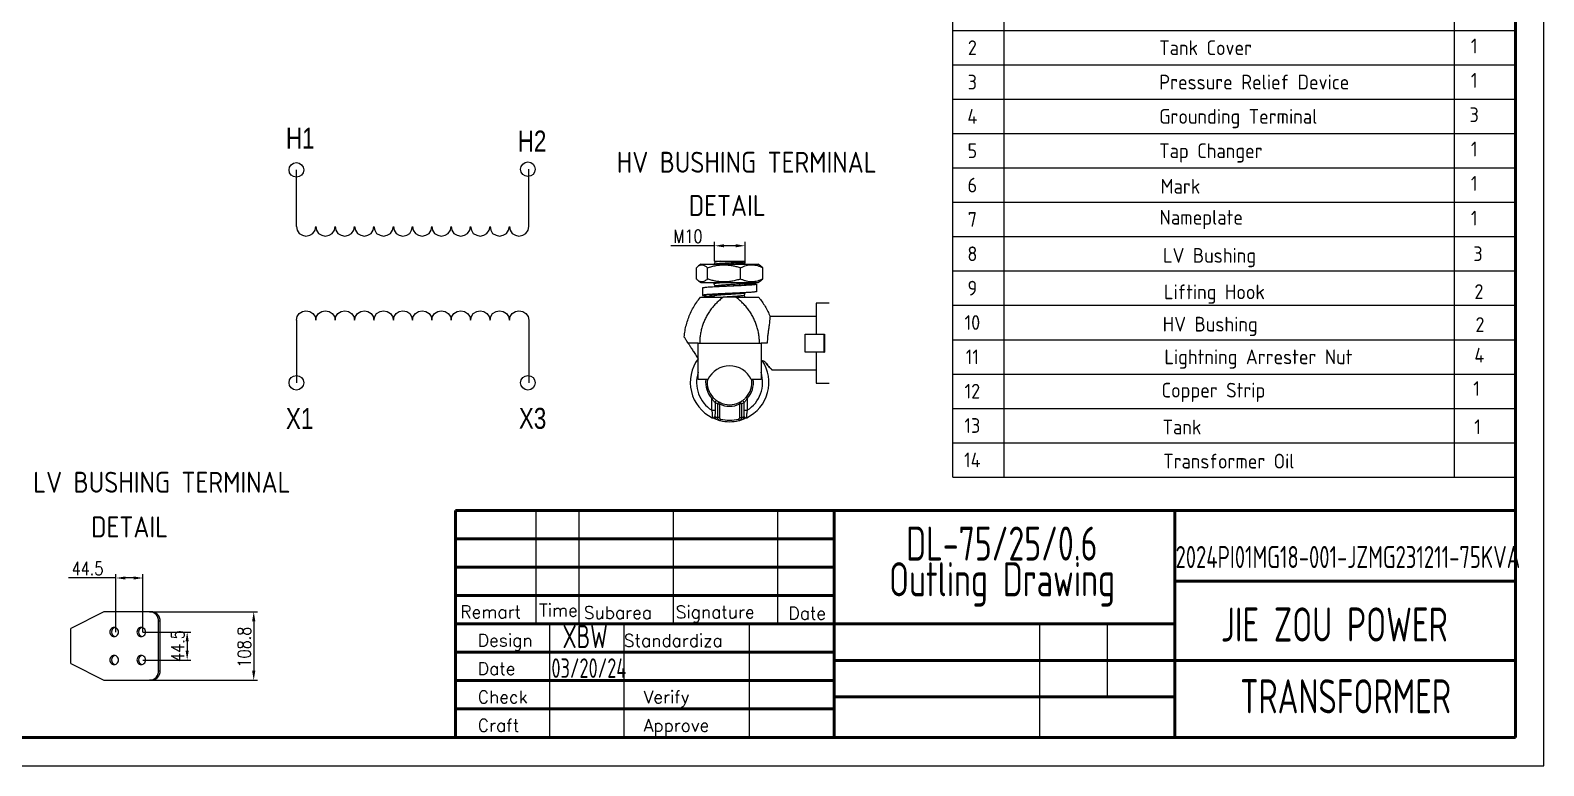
# Model space of a CAD drawing. Header units: millimetres. Extents: x 119255 to 128417, y -8474 to -5389.
# Drawn here: x 120639 to 123044, y -8474 to -7305 of the extents above; entities that cross this region are included whole.
import ezdxf
from ezdxf.enums import TextEntityAlignment as Align

# ---------------------------------------------------------------- set-up
doc = ezdxf.new("R2010")
doc.units = ezdxf.units.MM
doc.header["$LTSCALE"] = 3
for name, color, linetype in [('A', 3, 'Continuous'), ('S', 254, 'Continuous'), ('几何体', 7, 'Continuous')]:
    doc.layers.add(name, color=color, linetype=linetype)
doc.layers.add('标注、文本', color=3, linetype='Continuous', lineweight=25)
doc.layers.add('粗实线', color=4, linetype='Continuous', lineweight=53)
doc.styles.add('pdm', font='gbenor.shx', dxfattribs={"width": 0.8, "bigfont": 'gbhzfs.shx'})
doc.styles.add('ST_WIN', font='isocp2.shx', dxfattribs={"bigfont": 'hzdxfst.shx'})
doc.styles.get("Standard").update_dxf_attribs({"font": 'txt', "bigfont": 'gbcbig.shx'})
doc.styles.add('TH_GBDIM', font='romans.shx', dxfattribs={"width": 0.8, "bigfont": 'gbcbig.shx'})
doc.dimstyles.new('TH_GBDIM1', dxfattribs={"dimscale": 3, "dimtxt": 3.5, "dimasz": 2.5, "dimexe": 2, "dimexo": 0, "dimgap": 1.5, "dimtad": 1, "dimdec": 1, "dimzin": 0, "dimdsep": 46, "dimtxsty": 'TH_GBDIM', "dimcen": 2.5, "dimclrd": 3, "dimclre": 256, "dimclrt": 2, "dimadec": 0, "dimazin": 0, "dimtfac": 0.714286, "dimtdec": 1, "dimtmove": 0, "dimatfit": 3, "dimfxl": 0, "dimtzin": 0, "dimlwd": -1, "dimlwe": -1, "dimarcsym": 0})

# ---------------------------------------------------------------- blocks, each defined once
blk = doc.blocks.new('*D31')
at = {"layer": 'Defpoints', "color": 0}
for p in [(121726.4, -7647.6), (121726.4, -7672.3), (121775, -7672.3)]:
    blk.add_point(p, dxfattribs=at)
at = {"layer": '标注、文本', "color": 3}
for p, q in [((121726.4, -7647.6), (121656.8, -7647.6)), ((121760, -7647.6), (121741.4, -7647.6))]:
    blk.add_line(p, q, dxfattribs=at)
at = {"layer": '标注、文本'}
for p, q in [((121726.4, -7672.3), (121726.4, -7641.6)), ((121775, -7672.3), (121775, -7641.6))]:
    blk.add_line(p, q, dxfattribs=at)
at = {"layer": '标注、文本', "color": 3}
for points in [[(121741.4, -7645.1), (121741.4, -7650.1), (121726.4, -7647.6)], [(121760, -7645.1), (121760, -7650.1), (121775, -7647.6)]]:
    blk.add_solid(points, dxfattribs=at)
at = {"layer": '标注、文本', "color": 2, "insert": (121684.1, -7632.6), "char_height": 21, "attachment_point": 5, "style": 'TH_GBDIM'}
blk.add_mtext('M10', dxfattribs=at)
blk = doc.blocks.new('*D33')
at = {"layer": 'Defpoints', "color": 0}
for p in [(120828.3, -8229.4), (120828.3, -8338.2), (120993.9, -8338.2)]:
    blk.add_point(p, dxfattribs=at)
at = {"layer": '标注、文本'}
for p, q in [((120828.3, -8229.4), (120999.9, -8229.4)), ((120828.3, -8338.2), (120999.9, -8338.2))]:
    blk.add_line(p, q, dxfattribs=at)
at = {"layer": '标注、文本', "color": 3}
blk.add_line((120993.9, -8244.4), (120993.9, -8323.2), dxfattribs=at)
for points in [[(120991.4, -8244.4), (120996.4, -8244.4), (120993.9, -8229.4)], [(120991.4, -8323.2), (120996.4, -8323.2), (120993.9, -8338.2)]]:
    blk.add_solid(points, dxfattribs=at)
at = {"layer": '标注、文本', "color": 2, "insert": (120978.9, -8285.5), "char_height": 21, "attachment_point": 5, "rotation": 90, "style": 'TH_GBDIM'}
blk.add_mtext('108.8', dxfattribs=at)
blk = doc.blocks.new('*D34')
at = {"layer": 'Defpoints', "color": 0}
for p in [(120774.9, -8175.7), (120774.9, -8261.6), (120817.9, -8261.6)]:
    blk.add_point(p, dxfattribs=at)
at = {"layer": '标注、文本', "color": 3}
for p, q in [((120774.9, -8175.7), (120699.7, -8175.7)), ((120802.9, -8175.7), (120789.9, -8175.7))]:
    blk.add_line(p, q, dxfattribs=at)
at = {"layer": '标注、文本'}
for p, q in [((120774.9, -8261.6), (120774.9, -8169.7)), ((120817.9, -8261.6), (120817.9, -8169.7))]:
    blk.add_line(p, q, dxfattribs=at)
at = {"layer": '标注、文本', "color": 3}
for points in [[(120789.9, -8173.2), (120789.9, -8178.2), (120774.9, -8175.7)], [(120802.9, -8173.2), (120802.9, -8178.2), (120817.9, -8175.7)]]:
    blk.add_solid(points, dxfattribs=at)
at = {"layer": '标注、文本', "color": 2, "insert": (120729.8, -8160.7), "char_height": 21, "attachment_point": 5, "style": 'TH_GBDIM'}
blk.add_mtext('44.5', dxfattribs=at)
blk = doc.blocks.new('*D32')
at = {"layer": 'Defpoints', "color": 0}
for p in [(120817.9, -8261.6), (120817.9, -8306.1), (120888.1, -8306.1)]:
    blk.add_point(p, dxfattribs=at)
at = {"layer": '标注、文本'}
for p, q in [((120817.9, -8261.6), (120894.1, -8261.6)), ((120817.9, -8306.1), (120894.1, -8306.1))]:
    blk.add_line(p, q, dxfattribs=at)
at = {"layer": '标注、文本', "color": 3}
blk.add_line((120888.1, -8276.6), (120888.1, -8291.1), dxfattribs=at)
for points in [[(120885.6, -8276.6), (120890.6, -8276.6), (120888.1, -8261.6)], [(120885.6, -8291.1), (120890.6, -8291.1), (120888.1, -8306.1)]]:
    blk.add_solid(points, dxfattribs=at)
at = {"layer": '标注、文本', "color": 2, "insert": (120873.1, -8283.8), "char_height": 21, "attachment_point": 5, "rotation": 90, "style": 'TH_GBDIM'}
blk.add_mtext('44.5', dxfattribs=at)

msp = doc.modelspace()

# ---------------------------------------------------------------- linework, layer by layer
at = {"layer": 'A'}
for p, q in [((122104.89, -8015.29), (122104.89, -7141.71)), ((122999.1, -8015.29), (122999.1, -7141.71)), ((122186.64, -8015.29), (122186.64, -7196.31)), ((122902.48, -8015.29), (122902.48, -7196.31)), ((122104.89, -7305.5), (122999.1, -7305.5)), ((122104.89, -7360.1), (122999.1, -7360.1)), ((122104.89, -7414.7), (122999.1, -7414.7)), ((122104.89, -7469.3), (122999.1, -7469.3)), ((122104.89, -7469.3), (122999.1, -7469.3)), ((122104.89, -7523.9), (122999.1, -7523.9)), ((122104.89, -7523.9), (122999.1, -7523.9)), ((122104.89, -7578.5), (122999.1, -7578.5)), ((122104.89, -7633.1), (122999.1, -7633.1)), ((122167.29, -7687.7), (122999.1, -7687.7)), ((122167.29, -7742.29), (122999.1, -7742.29)), ((122167.29, -7796.89), (122999.1, -7796.89)), ((122167.29, -7851.49), (122999.1, -7851.49)), ((122167.29, -7906.09), (122999.1, -7906.09)), ((122104.89, -7960.69), (122999.1, -7960.69)), ((122104.89, -8015.29), (122999.1, -8015.29))]:
    msp.add_line(p, q, dxfattribs=at)
at = {"layer": 'S'}
for p, q in [((122104.89, -7687.7), (122167.29, -7687.7)), ((122104.89, -7742.29), (122167.29, -7742.29)), ((122104.89, -7796.89), (122167.29, -7796.89)), ((122104.89, -7851.49), (122167.29, -7851.49)), ((122104.89, -7906.09), (122167.29, -7906.09))]:
    msp.add_line(p, q, dxfattribs=at)
at = {"layer": '几何体'}
for p, q in [((121726.4, -7672.29), (121727.09, -7673.64)), ((121775.18, -7672.56), (121775.02, -7672.24)), ((121775.19, -7674.67), (121775.19, -7672.61)), ((121697.47, -7700.46), (121697.47, -7682.47)), ((121705.09, -7676.97), (121700.95, -7679.62)), ((121705.09, -7676.97), (121720.66, -7676.97)), ((121715.03, -7700.46), (121715.03, -7682.47)), ((121720.66, -7676.97), (121795.29, -7676.97)), ((121767.76, -7700.46), (121767.76, -7682.47)), ((121799.43, -7679.62), (121795.29, -7676.97)), ((121802.92, -7700.46), (121802.92, -7682.47)), ((121700.97, -7703.32), (121705.09, -7705.97)), ((121705.09, -7705.97), (121720.66, -7705.97)), ((121707.11, -7714.87), (121707.11, -7726.37)), ((121720.66, -7705.97), (121795.29, -7705.97)), ((121725.27, -7706.1), (121725.19, -7706.15)), ((121725.19, -7706.15), (121725.19, -7708.21)), ((121727.12, -7711.92), (121726.57, -7712.99)), ((121773.27, -7707.23), (121773.91, -7705.97)), ((121793.27, -7720.37), (121793.27, -7708.87)), ((121795.29, -7705.97), (121799.42, -7703.32)), ((121725.55, -7725.09), (121725.19, -7725.32)), ((121725.19, -7725.32), (121725.19, -7727.38)), ((121725.28, -7725.12), (121725.2, -7725.27)), ((121760.16, -7729.47), (121740.23, -7729.47)), ((121775.19, -7722.59), (121775.19, -7722.19)), ((121908.69, -7738.72), (121887.69, -7738.72)), ((121887.69, -7738.72), (121887.69, -7788.22)), ((121887.69, -7759.97), (121814.52, -7759.97)), ((121870.19, -7816.72), (121870.19, -7788.22)), ((121870.19, -7788.22), (121900.19, -7788.22)), ((121900.19, -7788.22), (121900.19, -7816.72)), ((121900.19, -7788.22), (121901.19, -7788.22)), ((121901.19, -7788.22), (121901.19, -7816.72)), ((121700.19, -7859.97), (121700.19, -7802.47)), ((121700.19, -7802.47), (121800.19, -7802.47)), ((121800.19, -7802.47), (121800.19, -7859.97)), ((121900.19, -7816.72), (121870.19, -7816.72)), ((121887.69, -7816.72), (121887.69, -7866.22)), ((121900.19, -7816.72), (121901.19, -7816.72)), ((121715.69, -7859.97), (121700.19, -7859.97)), ((121800.19, -7859.97), (121784.69, -7859.97)), ((121817.69, -7844.97), (121887.69, -7844.97)), ((121722.22, -7890.49), (121724.06, -7888.8)), ((121778.17, -7890.49), (121776.33, -7888.8)), ((121887.69, -7866.22), (121908.69, -7866.22)), ((121722.22, -7909.2), (121722.22, -7890.49)), ((121727.19, -7909.2), (121722.22, -7909.2)), ((121727.19, -7896.76), (121727.19, -7909.2)), ((121731.44, -7899.12), (121733.93, -7899.12)), ((121731.44, -7920.6), (121731.44, -7899.12)), ((121735, -7896.86), (121733.93, -7899.12)), ((121733.93, -7899.12), (121733.93, -7920.6)), ((121765.38, -7896.86), (121766.45, -7899.12)), ((121768.94, -7899.12), (121766.45, -7899.12)), ((121766.45, -7920.6), (121766.45, -7899.12)), ((121768.94, -7899.12), (121768.94, -7920.6)), ((121773.2, -7909.2), (121773.2, -7896.76)), ((121778.17, -7909.2), (121773.2, -7909.2)), ((121778.17, -7890.49), (121778.17, -7909.2)), ((121733.93, -7920.6), (121731.44, -7920.6)), ((121735.85, -7923.03), (121735.25, -7925.46)), ((121764.54, -7923.03), (121765.13, -7925.46)), ((121766.45, -7920.6), (121768.94, -7920.6)), ((120755.87, -8229.41), (120703.26, -8256.1)), ((120828.31, -8229.41), (120755.87, -8229.41)), ((120828.31, -8229.41), (120830.77, -8229.41)), ((120845.26, -8244.41), (120842.8, -8244.41)), ((120842.8, -8323.21), (120842.8, -8244.41)), ((120845.26, -8323.21), (120845.26, -8244.41)), ((120703.26, -8311.52), (120755.87, -8338.21)), ((120755.87, -8338.21), (120828.31, -8338.21)), ((120830.77, -8338.21), (120828.31, -8338.21)), ((120842.8, -8323.21), (120845.26, -8323.21))]:
    msp.add_line(p, q, dxfattribs=at)
at = {"layer": '几何体', "flags": 128}
for points in [[(120779.1, -8261.56), (120778.92, -8259.97), (120778.41, -8258.46), (120777.59, -8257.1), (120776.5, -8255.97), (120775.19, -8255.12), (120773.73, -8254.59), (120772.19, -8254.41), (120770.65, -8254.59), (120769.19, -8255.12), (120767.88, -8255.97), (120766.79, -8257.1), (120765.97, -8258.46), (120765.46, -8259.97), (120765.28, -8261.56), (120765.46, -8263.15), (120765.97, -8264.66), (120766.79, -8266.02), (120767.88, -8267.15), (120769.19, -8268), (120770.65, -8268.53), (120772.19, -8268.71), (120773.73, -8268.53), (120775.19, -8268), (120776.5, -8267.15), (120777.59, -8266.02), (120778.41, -8264.66), (120778.92, -8263.15), (120779.1, -8261.56)], [(120822.08, -8261.56), (120821.91, -8259.97), (120821.4, -8258.46), (120820.57, -8257.1), (120819.48, -8255.97), (120818.17, -8255.12), (120816.71, -8254.59), (120815.17, -8254.41), (120813.64, -8254.59), (120812.18, -8255.12), (120810.87, -8255.97), (120809.77, -8257.1), (120808.95, -8258.46), (120808.44, -8259.97), (120808.27, -8261.56), (120808.44, -8263.15), (120808.95, -8264.66), (120809.77, -8266.02), (120810.87, -8267.15), (120812.18, -8268), (120813.64, -8268.53), (120815.17, -8268.71), (120816.71, -8268.53), (120818.17, -8268), (120819.48, -8267.15), (120820.57, -8266.02), (120821.4, -8264.66), (120821.91, -8263.15), (120822.08, -8261.56)], [(120779.1, -8306.06), (120778.92, -8304.47), (120778.41, -8302.96), (120777.59, -8301.6), (120776.5, -8300.47), (120775.19, -8299.62), (120773.73, -8299.09), (120772.19, -8298.91), (120770.65, -8299.09), (120769.19, -8299.62), (120767.88, -8300.47), (120766.79, -8301.6), (120765.97, -8302.96), (120765.46, -8304.47), (120765.28, -8306.06), (120765.46, -8307.65), (120765.97, -8309.16), (120766.79, -8310.52), (120767.88, -8311.65), (120769.19, -8312.5), (120770.65, -8313.03), (120772.19, -8313.21), (120773.73, -8313.03), (120775.19, -8312.5), (120776.5, -8311.65), (120777.59, -8310.52), (120778.41, -8309.16), (120778.92, -8307.65), (120779.1, -8306.06)], [(120822.08, -8306.06), (120821.91, -8304.47), (120821.4, -8302.96), (120820.57, -8301.6), (120819.48, -8300.47), (120818.17, -8299.62), (120816.71, -8299.09), (120815.17, -8298.91), (120813.64, -8299.09), (120812.18, -8299.62), (120810.87, -8300.47), (120809.77, -8301.6), (120808.95, -8302.96), (120808.44, -8304.47), (120808.27, -8306.06), (120808.44, -8307.65), (120808.95, -8309.16), (120809.77, -8310.52), (120810.87, -8311.65), (120812.18, -8312.5), (120813.64, -8313.03), (120815.17, -8313.21), (120816.71, -8313.03), (120818.17, -8312.5), (120819.48, -8311.65), (120820.57, -8310.52), (120821.4, -8309.16), (120821.91, -8307.65), (120822.08, -8306.06)]]:
    msp.add_lwpolyline(points, dxfattribs=at)
at = {"layer": '几何体'}
for centre, radius, start, end in [((121750.19, -7864.77), 62.5, 143.18845, 243.95104), ((121750.19, -7876.9), 38.43, 26.13864, 153.86136), ((121750.19, -7864.77), 62.5, 296.04896, 33.63315), ((121750.19, -7864.77), 52.5, 162.24721, 237.80102), ((121750.19, -7864.77), 38, 172.7311, 222.59215), ((121750.19, -7864.77), 35.5, 172.21614, 222.59215), ((121750.19, -7864.77), 35.5, 317.40785, 7.78386), ((121750.19, -7864.77), 52.5, 302.19898, 17.75279), ((121750.19, -7864.77), 38, 317.40785, 7.2689), ((121729.69, -7896.77), 2.5, 57.73446, 179.77206), ((121747.71, -7864.77), 38, 237.31442, 244.66198), ((121750.19, -7864.77), 35.5, 237.31442, 244.66198), ((121733.94, -7899.12), 2.5, 64.99822, 179.88624), ((121750.19, -7864.77), 38, 244.66198, 295.33802), ((121750.19, -7864.77), 35.5, 244.66198, 295.33802), ((121750.19, -7864.77), 35.5, 295.33802, 302.68558), ((121766.44, -7899.12), 2.5, 0.11376, 115.00178), ((121752.68, -7864.77), 38, 295.33802, 302.68558), ((121770.7, -7896.77), 2.5, 0.22794, 122.26554), ((121731.83, -7919.3), 4.97, 179.62661, 251.26159), ((121745.22, -7864.77), 57.5, 251.37758, 256.13637), ((121750.19, -7864.77), 62.5, 251.37758, 256.16785), ((121750.19, -7864.77), 62.5, 256.16785, 283.83215), ((121750.19, -7864.77), 60, 256.16785, 283.83215), ((121750.19, -7864.77), 62.5, 283.83215, 288.62242), ((121755.16, -7864.77), 57.5, 283.86363, 288.62242), ((121768.55, -7919.3), 4.97, 288.73841, 0.37339), ((120828.05, -8244.15), 14.75, 359.02424, 88.98981), ((120830.51, -8244.15), 14.75, 359.02424, 88.98981), ((120774.88, -8261.56), 7.19, 101.71697, 258.28303), ((120817.86, -8261.56), 7.19, 101.71698, 258.28302), ((120774.88, -8306.06), 7.19, 101.71698, 258.28302), ((120817.86, -8306.06), 7.19, 101.71697, 258.28303), ((120828.05, -8323.46), 14.75, 271.01019, 0.97576), ((120830.51, -8323.46), 14.75, 271.01019, 0.97576)]:
    msp.add_arc(centre, radius, start, end, dxfattribs=at)
for points, knots in [([(121775.1, -7672.56), (121775.14, -7672.58), (121775.37, -7672.69), (121774.81, -7672.91), (121773.45, -7673.2), (121771.11, -7673.51), (121767.98, -7673.81), (121764.17, -7674.1), (121759.82, -7674.4), (121755.1, -7674.71), (121750.19, -7675), (121745.28, -7675.3), (121740.56, -7675.61), (121736.21, -7675.91), (121732.39, -7676.2), (121729.3, -7676.5), (121727.21, -7676.76), (121726.54, -7676.91), (121726.31, -7676.97)], [0, 0, 0, 0, 0.011339, 0.0796235, 0.1469262, 0.2150508, 0.2834423, 0.3508608, 0.4187734, 0.4872185, 0.554868, 0.6225175, 0.6909627, 0.7588753, 0.8262938, 0.8946853, 0.9628099, 1, 1, 1, 1]), ([(121726.42, -7672.27), (121726.47, -7672.27), (121726.57, -7672.27), (121727.57, -7672.27), (121729.16, -7672.27), (121731.38, -7672.27), (121733.65, -7672.27), (121735.21, -7672.27), (121735.73, -7672.27)], [0, 0, 0, 0, 0.1744692, 0.3563639, 0.5436027, 0.7238546, 0.9094639, 1, 1, 1, 1]), ([(121735.73, -7672.27), (121735.1, -7672.33), (121733.32, -7672.48), (121730.87, -7672.74), (121728.74, -7673.05), (121727.43, -7673.32), (121727.26, -7673.5), (121727.18, -7673.59)], [0, 0, 0, 0, 0.1252265, 0.3553335, 0.5845415, 0.8109807, 1, 1, 1, 1]), ([(121735.73, -7672.27), (121736.75, -7672.27), (121738.81, -7672.27), (121742.34, -7672.27), (121746.12, -7672.27), (121750.01, -7672.27), (121753.97, -7672.27), (121757.84, -7672.27), (121761.59, -7672.27), (121765.02, -7672.27), (121768.1, -7672.27), (121770.69, -7672.27), (121772.77, -7672.27), (121774.18, -7672.27), (121774.96, -7672.27), (121774.96, -7672.27), (121774.96, -7672.27)], [0, 0, 0, 0, 0.0706046, 0.1432471, 0.2138466, 0.2864695, 0.3574563, 0.4304155, 0.5028638, 0.57741, 0.6500154, 0.7246462, 0.7986045, 0.8747015, 0.9489552, 1, 1, 1, 1]), ([(121697.47, -7682.47), (121698.23, -7681.77), (121699.76, -7680.36), (121702.12, -7678.83), (121704.54, -7677.93), (121706.86, -7677.78), (121709.03, -7678.27), (121711.04, -7679.24), (121713.05, -7680.63), (121714.37, -7681.86), (121715.03, -7682.47)], [0, 0, 0, 0, 0.1336425, 0.2672363, 0.4045834, 0.541898, 0.6551992, 0.7685228, 0.884248, 1, 1, 1, 1]), ([(121715.03, -7682.47), (121717.32, -7681.77), (121721.9, -7680.36), (121729, -7678.83), (121736.26, -7677.93), (121743.22, -7677.78), (121749.72, -7678.27), (121755.78, -7679.24), (121761.81, -7680.63), (121765.77, -7681.86), (121767.76, -7682.47)], [0, 0, 0, 0, 0.1336425, 0.2672363, 0.4045834, 0.541898, 0.6551992, 0.7685228, 0.884248, 1, 1, 1, 1]), ([(121727.12, -7673.58), (121726.8, -7674.21), (121726.23, -7675.34), (121725.65, -7676.47), (121725.4, -7676.97)], [0, 0, 0, 0, 0.5567059, 1, 1, 1, 1]), ([(121775.12, -7674.72), (121775.03, -7674.8), (121774.85, -7674.99), (121773.42, -7675.26), (121771.12, -7675.57), (121767.98, -7675.87), (121764.17, -7676.16), (121759.82, -7676.46), (121755.63, -7676.74), (121752.91, -7676.9), (121751.83, -7676.97)], [0, 0, 0, 0, 0.1129869, 0.2449351, 0.3784947, 0.5125774, 0.6447526, 0.7778965, 0.9120844, 1, 1, 1, 1]), ([(121767.76, -7682.47), (121769.26, -7681.78), (121772.2, -7680.42), (121776.68, -7678.96), (121781.21, -7678.02), (121785.82, -7677.76), (121790.34, -7678.16), (121794.68, -7679.16), (121798.84, -7680.58), (121801.56, -7681.84), (121802.92, -7682.47)], [0, 0, 0, 0, 0.1314085, 0.257448, 0.383446, 0.5134136, 0.643385, 0.7621543, 0.8811202, 1, 1, 1, 1]), ([(121774.04, -7676.97), (121774.1, -7676.84), (121774.48, -7676.09), (121774.86, -7675.35), (121775.18, -7674.72)], [0, 0, 0, 0, 0.1627992, 1, 1, 1, 1]), ([(121802.92, -7682.47), (121802.16, -7681.75), (121801, -7680.64), (121799.81, -7679.92), (121799.4, -7679.67)], [0, 0, 0, 0, 0.6559929, 1, 1, 1, 1]), ([(121715.03, -7700.46), (121714.27, -7701.17), (121712.74, -7702.58), (121710.38, -7704.1), (121707.96, -7705), (121705.64, -7705.15), (121703.47, -7704.66), (121701.46, -7703.7), (121699.45, -7702.31), (121698.13, -7701.08), (121697.47, -7700.46)], [0, 0, 0, 0, 0.1336425, 0.2672363, 0.4045834, 0.541898, 0.6551992, 0.7685228, 0.884248, 1, 1, 1, 1]), ([(121793.16, -7720.37), (121793.19, -7720.4), (121793.33, -7720.54), (121792.5, -7720.77), (121790.66, -7721.07), (121787.76, -7721.36), (121783.94, -7721.67), (121779.28, -7721.97), (121773.93, -7722.27), (121767.99, -7722.56), (121761.59, -7722.87), (121754.91, -7723.17), (121748.14, -7723.47), (121741.42, -7723.76), (121734.89, -7724.07), (121728.73, -7724.37), (121723.13, -7724.67), (121718.2, -7724.96), (121714.03, -7725.27), (121710.75, -7725.57), (121708.47, -7725.87), (121707.19, -7726.16), (121706.98, -7726.47), (121707.84, -7726.77), (121709.73, -7727.07), (121712.61, -7727.36), (121716.45, -7727.67), (121720.79, -7727.95), (121724.11, -7728.13), (121725.6, -7728.21)], [0, 0, 0, 0, 0.0117613, 0.0502697, 0.0883021, 0.1263345, 0.1648429, 0.2033512, 0.2413836, 0.279416, 0.3179244, 0.3564328, 0.3944652, 0.4324976, 0.471006, 0.5095144, 0.5475468, 0.5855792, 0.6240876, 0.6625959, 0.7006283, 0.7386608, 0.7771691, 0.8156775, 0.8537099, 0.8917423, 0.9302507, 0.9687591, 1, 1, 1, 1]), ([(121773.4, -7706.97), (121774.67, -7707.03), (121777.83, -7707.2), (121782.17, -7707.46), (121786.36, -7707.77), (121789.63, -7708.07), (121791.92, -7708.37), (121793.19, -7708.66), (121793.4, -7708.97), (121792.54, -7709.27), (121790.65, -7709.57), (121787.77, -7709.86), (121783.94, -7710.17), (121779.28, -7710.47), (121773.93, -7710.77), (121767.99, -7711.06), (121761.59, -7711.37), (121754.91, -7711.67), (121748.14, -7711.97), (121741.42, -7712.26), (121734.89, -7712.57), (121728.73, -7712.87), (121723.13, -7713.17), (121718.2, -7713.46), (121714.03, -7713.77), (121710.75, -7714.07), (121708.49, -7714.37), (121707.25, -7714.63), (121707.23, -7714.8), (121707.23, -7714.87)], [0, 0, 0, 0, 0.0253748, 0.0630724, 0.1012418, 0.1394111, 0.1771087, 0.2148063, 0.2529757, 0.291145, 0.3288426, 0.3665402, 0.4047095, 0.4428789, 0.4805765, 0.5182741, 0.5564434, 0.5946128, 0.6323104, 0.6700079, 0.7081773, 0.7463467, 0.7840442, 0.8217418, 0.8599112, 0.8980805, 0.9357781, 0.9734757, 1, 1, 1, 1]), ([(121767.76, -7700.46), (121765.47, -7701.17), (121760.89, -7702.58), (121753.79, -7704.1), (121746.53, -7705), (121739.57, -7705.15), (121733.07, -7704.66), (121727.01, -7703.7), (121720.98, -7702.31), (121717.02, -7701.08), (121715.03, -7700.46)], [0, 0, 0, 0, 0.1336425, 0.2672363, 0.4045834, 0.541898, 0.6551992, 0.7685228, 0.884248, 1, 1, 1, 1]), ([(121747.72, -7705.97), (121746.92, -7706.01), (121744.48, -7706.16), (121740.56, -7706.42), (121736.21, -7706.72), (121732.4, -7707.01), (121729.27, -7707.31), (121726.93, -7707.62), (121725.57, -7707.91), (121725.03, -7708.13), (121725.24, -7708.24), (121725.27, -7708.26)], [0, 0, 0, 0, 0.06396167, 0.19564291, 0.3262997, 0.45600579, 0.58758386, 0.71864851, 0.84813187, 0.97950409, 1, 1, 1, 1]), ([(121725.2, -7708.26), (121725.52, -7708.89), (121726.15, -7710.12), (121726.78, -7711.36), (121727.09, -7711.97)], [0, 0, 0, 0, 0.50694105, 1, 1, 1, 1]), ([(121773.2, -7707.23), (121773.13, -7707.32), (121772.96, -7707.5), (121771.64, -7707.77), (121769.52, -7708.08), (121766.62, -7708.38), (121763.1, -7708.68), (121759.09, -7708.97), (121754.72, -7709.28), (121750.4, -7709.56), (121746.29, -7709.83), (121742.48, -7710.09), (121738.9, -7710.36), (121736.05, -7710.58), (121733.34, -7710.82), (121730.86, -7711.08), (121728.74, -7711.38), (121727.43, -7711.65), (121727.26, -7711.83), (121727.18, -7711.92)], [0, 0, 0, 0, 0.0534828, 0.1167547, 0.1808002, 0.2450969, 0.3084777, 0.3723236, 0.4366708, 0.500269, 0.5550889, 0.6105938, 0.6659809, 0.7205791, 0.75557, 0.8198667, 0.8839122, 0.9471841, 1, 1, 1, 1]), ([(121773.43, -7707.45), (121773.46, -7707.45), (121774.71, -7707.56), (121776.66, -7707.77), (121779.11, -7708.07), (121780.78, -7708.37), (121781.71, -7708.66), (121781.87, -7708.97), (121781.24, -7709.27), (121779.85, -7709.57), (121777.73, -7709.86), (121774.93, -7710.17), (121771.52, -7710.47), (121767.59, -7710.77), (121763.24, -7711.06), (121758.55, -7711.37), (121754.13, -7711.64), (121751.31, -7711.81), (121750.15, -7711.88)], [0, 0, 0, 0, 0.00198403, 0.07024202, 0.13850001, 0.20591148, 0.27332294, 0.34158093, 0.40983892, 0.47725039, 0.54466185, 0.61291985, 0.68117784, 0.7485893, 0.81600077, 0.88425876, 0.95251675, 1, 1, 1, 1]), ([(121802.92, -7700.46), (121801.56, -7701.09), (121798.84, -7702.35), (121794.68, -7703.77), (121790.39, -7704.76), (121785.97, -7705.16), (121781.4, -7704.93), (121776.83, -7704.02), (121772.25, -7702.54), (121769.26, -7701.16), (121767.76, -7700.46)], [0, 0, 0, 0, 0.1188795, 0.2378452, 0.3566142, 0.4824661, 0.6083134, 0.7384292, 0.8685918, 1, 1, 1, 1]), ([(121774.81, -7710.17), (121774.61, -7709.78), (121774.11, -7708.79), (121773.6, -7707.79), (121773.29, -7707.18)], [0, 0, 0, 0, 0.3880679, 1, 1, 1, 1]), ([(121799.4, -7703.29), (121799.91, -7702.96), (121801.1, -7702.19), (121802.25, -7701.09), (121802.92, -7700.46)], [0, 0, 0, 0, 0.4297346, 1, 1, 1, 1]), ([(121678.13, -7792.47), (121678.5, -7789.21), (121679.23, -7782.68), (121681.39, -7773.05), (121684.31, -7763.63), (121688.05, -7754.47), (121692.58, -7745.67), (121697.8, -7737.26), (121701.87, -7732.06), (121703.9, -7729.47)], [0, 0, 0, 0, 0.1425337, 0.2850681, 0.4276034, 0.5707028, 0.7138014, 0.8569007, 1, 1, 1, 1]), ([(121740.23, -7729.47), (121738.33, -7730.89), (121734.55, -7733.73), (121729.32, -7738.55), (121724.46, -7743.75), (121720.01, -7749.32), (121716.03, -7755.21), (121712.54, -7761.38), (121709.55, -7767.81), (121707.08, -7774.48), (121705.14, -7781.33), (121703.74, -7788.31), (121702.86, -7795.37), (121702.75, -7800.1), (121702.69, -7802.47)], [0, 0, 0, 0, 0.0832172, 0.1663847, 0.2500233, 0.3337131, 0.4168632, 0.4999998, 0.583099, 0.6662492, 0.7499764, 0.8335965, 0.916764, 1, 1, 1, 1]), ([(121703.93, -7729.47), (121703.95, -7729.47), (121704, -7729.47), (121704.38, -7729.47), (121704.99, -7729.47), (121705.81, -7729.47), (121706.79, -7729.47), (121707.89, -7729.47), (121709.15, -7729.47), (121710.59, -7729.47), (121712.4, -7729.47), (121714.66, -7729.47), (121717.48, -7729.47), (121720.56, -7729.47), (121723.95, -7729.47), (121727.64, -7729.47), (121731.63, -7729.47), (121735.85, -7729.47), (121738.75, -7729.47), (121740.23, -7729.47)], [0, 0, 0, 0, 0.0632213, 0.1255669, 0.1872543, 0.2485081, 0.3011813, 0.3523364, 0.402151, 0.4508173, 0.4985414, 0.5649917, 0.6283598, 0.6894952, 0.7493425, 0.8108636, 0.8723314, 0.934986, 1, 1, 1, 1]), ([(121750.15, -7723.38), (121749.66, -7723.41), (121747.54, -7723.54), (121743.76, -7723.76), (121738.97, -7724.07), (121734.46, -7724.37), (121730.36, -7724.67), (121726.74, -7724.96), (121723.68, -7725.27), (121721.28, -7725.57), (121719.6, -7725.87), (121718.67, -7726.16), (121718.52, -7726.47), (121719.14, -7726.77), (121720.54, -7727.07), (121722.55, -7727.35), (121724.42, -7727.55), (121725.31, -7727.64)], [0, 0, 0, 0, 0.0206777, 0.0906243, 0.1614492, 0.2322742, 0.3022208, 0.3721675, 0.4429924, 0.5138174, 0.583764, 0.6537106, 0.7245356, 0.7953606, 0.8653072, 0.9352538, 1, 1, 1, 1]), ([(121775.19, -7722.59), (121775.1, -7722.69), (121774.91, -7722.89), (121773.42, -7723.18), (121771.12, -7723.48), (121767.98, -7723.79), (121764.17, -7724.08), (121759.82, -7724.38), (121755.1, -7724.69), (121750.19, -7724.98), (121745.28, -7725.28), (121740.56, -7725.58), (121736.21, -7725.88), (121732.4, -7726.17), (121729.27, -7726.48), (121726.93, -7726.78), (121725.57, -7727.07), (121725.03, -7727.29), (121725.24, -7727.41), (121725.27, -7727.43)], [0, 0, 0, 0, 0.0622062, 0.1235181, 0.1855787, 0.2478824, 0.3092997, 0.3711672, 0.4335197, 0.4951475, 0.5567752, 0.6191278, 0.6809953, 0.7424126, 0.8047163, 0.8667769, 0.9280887, 0.990295, 1, 1, 1, 1]), ([(121725.2, -7727.43), (121725.52, -7728.05), (121725.87, -7728.73), (121726.21, -7729.41), (121726.24, -7729.47)], [0, 0, 0, 0, 0.92269038, 1, 1, 1, 1]), ([(121773.2, -7726.4), (121773.13, -7726.48), (121772.96, -7726.67), (121771.64, -7726.94), (121769.52, -7727.24), (121766.62, -7727.55), (121763.1, -7727.84), (121759.09, -7728.14), (121754.72, -7728.45), (121750.4, -7728.73), (121746.3, -7729), (121743.16, -7729.21), (121741.45, -7729.34), (121740.93, -7729.38)], [0, 0, 0, 0, 0.0842117, 0.1838367, 0.2846799, 0.3859187, 0.4857153, 0.5862443, 0.6875625, 0.7877015, 0.8740184, 0.961414, 1, 1, 1, 1]), ([(121749.8, -7723.4), (121749.79, -7723.4), (121749.75, -7723.4), (121750, -7723.39), (121750.19, -7723.38)], [0, 0, 0, 0, 0.2579346, 1, 1, 1, 1]), ([(121797.69, -7802.47), (121797.63, -7800.1), (121797.52, -7795.37), (121796.64, -7788.31), (121795.25, -7781.33), (121793.3, -7774.48), (121790.83, -7767.81), (121787.84, -7761.38), (121784.35, -7755.21), (121780.37, -7749.32), (121775.93, -7743.75), (121771.06, -7738.55), (121765.83, -7733.73), (121762.05, -7730.89), (121760.16, -7729.47)], [0, 0, 0, 0, 0.0832172, 0.1663848, 0.2500232, 0.3337131, 0.4168633, 0.4999998, 0.583099, 0.6662492, 0.7499764, 0.8335965, 0.9167641, 1, 1, 1, 1]), ([(121760.16, -7729.47), (121761.63, -7729.47), (121764.52, -7729.47), (121768.73, -7729.47), (121772.71, -7729.47), (121776.39, -7729.47), (121779.78, -7729.47), (121782.5, -7729.47), (121784.71, -7729.47), (121786.49, -7729.47), (121788.33, -7729.47), (121790.15, -7729.47), (121791.86, -7729.47), (121793.32, -7729.47), (121794.86, -7729.47), (121796.18, -7729.47), (121796.36, -7729.47), (121796.45, -7729.47)], [0, 0, 0, 0, 0.0648469, 0.12735777, 0.18869577, 0.25009077, 0.30975052, 0.37071365, 0.41256114, 0.45566254, 0.500252, 0.5598657, 0.62106032, 0.68422791, 0.74972513, 0.87348858, 1, 1, 1, 1]), ([(121773.27, -7726.4), (121773.58, -7725.77), (121774.22, -7724.52), (121774.86, -7723.26), (121775.18, -7722.63)], [0, 0, 0, 0, 0.4999979, 1, 1, 1, 1]), ([(121774.88, -7729.47), (121774.66, -7729.04), (121774.13, -7728), (121773.6, -7726.96), (121773.29, -7726.35)], [0, 0, 0, 0, 0.4138802, 1, 1, 1, 1]), ([(121796.48, -7729.47), (121798.31, -7731.8), (121801.98, -7736.46), (121806.77, -7743.96), (121811.05, -7751.77), (121813.37, -7757.23), (121814.53, -7759.96)], [0, 0, 0, 0, 0.2500003, 0.500001, 0.7500005, 1, 1, 1, 1]), ([(121814.52, -7759.97), (121814.52, -7760.06), (121814.5, -7760.25), (121814.37, -7761.81), (121814.17, -7763.97), (121813.93, -7766.31), (121813.64, -7768.99), (121813.26, -7772.14), (121812.79, -7775.69), (121812.27, -7779.49), (121811.69, -7783.63), (121811.12, -7788.02), (121810.66, -7792.06), (121810.23, -7796.88), (121810.16, -7800.59), (121810.13, -7802.47)], [0, 0, 0, 0, 0.0955659, 0.1934007, 0.2985319, 0.3526775, 0.4068231, 0.5117469, 0.5657671, 0.6197879, 0.7252207, 0.7794712, 0.8337198, 0.9160564, 1, 1, 1, 1]), ([(121684.43, -7802.47), (121683.77, -7801.41), (121682.43, -7799.29), (121680.78, -7796.66), (121679.43, -7794.53), (121678.62, -7793.24), (121678.21, -7792.58), (121678.16, -7792.51), (121678.14, -7792.48)], [0, 0, 0, 0, 0.16217366, 0.32755786, 0.5234252, 0.72325151, 0.86109307, 1, 1, 1, 1]), ([(121700.19, -7802.47), (121699.82, -7802.47), (121699.04, -7802.47), (121697.88, -7802.47), (121696.7, -7802.47), (121695.41, -7802.47), (121694.04, -7802.47), (121692.6, -7802.47), (121691.2, -7802.47), (121689.22, -7802.47), (121686.8, -7802.47), (121685.24, -7802.47), (121684.43, -7802.47)], [0, 0, 0, 0, 0.0501892, 0.1052906, 0.1618438, 0.2202446, 0.2975432, 0.3779347, 0.4620333, 0.5503755, 0.7656375, 1, 1, 1, 1]), ([(121684.43, -7802.47), (121685.29, -7803.82), (121687.02, -7806.57), (121689.64, -7810.73), (121691.96, -7814.4), (121693.89, -7817.46), (121695.9, -7820.66), (121698.02, -7824.01), (121699.46, -7826.3), (121700.19, -7827.47)], [0, 0, 0, 0, 0.2029241, 0.4104076, 0.5255073, 0.6406021, 0.7592534, 0.8779025, 1, 1, 1, 1]), ([(121810.13, -7802.47), (121809.4, -7802.47), (121807.92, -7802.47), (121805.54, -7802.47), (121803.15, -7802.47), (121801.41, -7802.47), (121800.4, -7802.47), (121800.19, -7802.47)], [0, 0, 0, 0, 0.2674046, 0.5399316, 0.7407656, 0.9464155, 1, 1, 1, 1]), ([(121800.19, -7829.85), (121801.07, -7829.94), (121802.81, -7830.11), (121804.89, -7831.14), (121806.48, -7832.27), (121807.61, -7833.33), (121808.18, -7834.03), (121808.42, -7834.33)], [0, 0, 0, 0, 0.2414034, 0.4809203, 0.6697308, 0.8588149, 1, 1, 1, 1]), ([(121817.69, -7844.97), (121817.65, -7844.93), (121817.57, -7844.85), (121816.84, -7844.12), (121815.49, -7842.73), (121813.43, -7840.52), (121811.02, -7837.77), (121809.27, -7835.54), (121808.39, -7834.41)], [0, 0, 0, 0, 0.1303548, 0.2632452, 0.4465363, 0.6349471, 0.8160864, 1, 1, 1, 1]), ([(121808.42, -7834.33), (121809.05, -7835.12), (121810.29, -7836.7), (121812.06, -7838.81), (121813.71, -7840.69), (121815.1, -7842.23), (121816.21, -7843.42), (121817.03, -7844.28), (121817.58, -7844.85), (121817.65, -7844.93), (121817.69, -7844.97)], [0, 0, 0, 0, 0.1278984, 0.2557769, 0.3879285, 0.5200354, 0.6360746, 0.7534391, 0.8757131, 1, 1, 1, 1]), ([(121724.06, -7888.8), (121724.6, -7889.37), (121725.52, -7890.34), (121726.88, -7891.56), (121728.18, -7892.65), (121729.49, -7893.63), (121730.61, -7894.39), (121730.88, -7894.56), (121731.02, -7894.65)], [0, 0, 0, 0, 0.1909457, 0.3233419, 0.4555706, 0.6406867, 0.8185547, 1, 1, 1, 1]), ([(121769.36, -7894.65), (121769.4, -7894.63), (121769.56, -7894.53), (121770.29, -7894.05), (121771.85, -7892.93), (121773.55, -7891.53), (121775.1, -7890.09), (121775.92, -7889.23), (121776.33, -7888.8)], [0, 0, 0, 0, 0.07013305, 0.27621219, 0.476705, 0.71243333, 0.8561312, 1, 1, 1, 1]), ([(121727.19, -7896.76), (121727.08, -7896.66), (121726.87, -7896.46), (121726.05, -7895.62), (121724.86, -7894.26), (121723.49, -7892.49), (121722.6, -7891.1), (121722.22, -7890.49)], [0, 0, 0, 0, 0.1542537, 0.3161539, 0.4992759, 0.7831329, 1, 1, 1, 1]), ([(121722.74, -7920.93), (121722.82, -7920.94), (121722.96, -7920.96), (121723.14, -7920.65), (121723.3, -7919.87), (121723.35, -7918.77), (121723.31, -7917.31), (121723.22, -7915.92), (121723.07, -7914.55), (121722.88, -7913.08), (121722.65, -7911.52), (121722.36, -7909.97), (121722.22, -7909.2)], [0, 0, 0, 0, 0.08367067, 0.1745007, 0.26533892, 0.44011004, 0.47421985, 0.59895798, 0.72392292, 0.73029817, 0.86506002, 1, 1, 1, 1]), ([(121727.19, -7909.2), (121727.18, -7910.23), (121727.17, -7912.31), (121727.09, -7915.05), (121726.99, -7917.39), (121726.9, -7918.64), (121726.86, -7919.26)], [0, 0, 0, 0, 0.2897345, 0.5872351, 0.7917695, 1, 1, 1, 1]), ([(121778.17, -7890.49), (121777.58, -7891.39), (121776.56, -7892.98), (121775.03, -7894.84), (121773.97, -7895.99), (121773.48, -7896.48), (121773.27, -7896.68), (121773.22, -7896.73), (121773.2, -7896.76)], [0, 0, 0, 0, 0.3224126, 0.5691307, 0.7605823, 0.8991608, 0.9412114, 1, 1, 1, 1]), ([(121773.52, -7919.26), (121773.48, -7918.65), (121773.39, -7917.41), (121773.29, -7915.09), (121773.21, -7912.34), (121773.2, -7910.26), (121773.2, -7909.2)], [0, 0, 0, 0, 0.2044583, 0.4127639, 0.7022418, 1, 1, 1, 1]), ([(121778.17, -7909.2), (121778.02, -7909.97), (121777.73, -7911.52), (121777.37, -7913.94), (121777.15, -7916.04), (121777.04, -7918.06), (121777.05, -7919.28), (121777.14, -7920.16), (121777.25, -7920.65), (121777.42, -7920.96), (121777.57, -7920.94), (121777.64, -7920.93)], [0, 0, 0, 0, 0.1349241, 0.2696702, 0.4285039, 0.5256665, 0.6908906, 0.7346922, 0.8255198, 0.9163391, 1, 1, 1, 1]), ([(121722.74, -7920.93), (121722.75, -7920.93), (121722.87, -7920.99), (121723.45, -7921.21), (121724.57, -7921.14), (121726.12, -7920.36), (121726.62, -7919.62), (121726.86, -7919.26)], [0, 0, 0, 0, 0.00370978, 0.07523613, 0.36558551, 0.69956339, 1, 1, 1, 1]), ([(121730.23, -7924), (121730.08, -7923.95), (121729.77, -7923.85), (121728.75, -7923.49), (121727.44, -7922.99), (121725.74, -7922.3), (121724.13, -7921.59), (121723.04, -7921.07), (121722.76, -7920.93), (121722.74, -7920.93)], [0, 0, 0, 0, 0.1822175, 0.3645988, 0.5342072, 0.7039196, 0.9228217, 0.9968471, 1, 1, 1, 1]), ([(121735.25, -7925.46), (121734.74, -7925.28), (121733.7, -7924.92), (121732.46, -7923.77), (121731.61, -7922.28), (121731.5, -7921.16), (121731.44, -7920.6)], [0, 0, 0, 0, 0.2424251, 0.4952663, 0.7474267, 1, 1, 1, 1]), ([(121733.93, -7920.6), (121733.96, -7920.88), (121734.01, -7921.44), (121734.44, -7922.19), (121735.07, -7922.76), (121735.59, -7922.94), (121735.85, -7923.03)], [0, 0, 0, 0, 0.2520437, 0.5040461, 0.7571208, 1, 1, 1, 1]), ([(121764.54, -7923.03), (121764.81, -7922.94), (121765.34, -7922.75), (121765.97, -7922.15), (121766.38, -7921.41), (121766.43, -7920.86), (121766.45, -7920.6)], [0, 0, 0, 0, 0.2553798, 0.5107858, 0.7654295, 1, 1, 1, 1]), ([(121768.94, -7920.6), (121768.89, -7921.12), (121768.79, -7922.21), (121767.98, -7923.69), (121766.74, -7924.89), (121765.67, -7925.27), (121765.13, -7925.46)], [0, 0, 0, 0, 0.2350736, 0.4899042, 0.7450938, 1, 1, 1, 1]), ([(121777.64, -7920.93), (121777.63, -7920.93), (121777.34, -7921.07), (121776.26, -7921.59), (121774.64, -7922.3), (121772.95, -7922.99), (121771.63, -7923.49), (121770.61, -7923.85), (121770.3, -7923.95), (121770.15, -7924)], [0, 0, 0, 0, 0.0031529, 0.0771783, 0.2960804, 0.4657928, 0.6354012, 0.8177825, 1, 1, 1, 1]), ([(121773.52, -7919.26), (121773.76, -7919.62), (121774.26, -7920.36), (121775.81, -7921.14), (121776.93, -7921.21), (121777.51, -7920.99), (121777.63, -7920.93), (121777.64, -7920.93)], [0, 0, 0, 0, 0.3004366, 0.6344145, 0.9247639, 0.9962902, 1, 1, 1, 1])]:
    msp.add_open_spline(points, degree=3, knots=knots, dxfattribs=at)
at = {"layer": '标注、文本'}
for p, q in [((123044.2, -8474.14), (123044.2, -5794.75)), ((121061.71, -7616.99), (121061.71, -7527.02)), ((121431.1, -7616.99), (121431.1, -7525.99)), ((121061.71, -7765.97), (121061.71, -7865.39)), ((121431.1, -7765.97), (121431.1, -7865.39)), ((121442.3, -8068.17), (121442.3, -8248.6)), ((121510.55, -8068.17), (121510.55, -8248.6)), ((121660.3, -8068.17), (121660.3, -8248.6)), ((121826.3, -8068.17), (121826.3, -8248.6)), ((121463.89, -8248.6), (121463.89, -8429.03)), ((121582.12, -8248.6), (121582.12, -8429.03)), ((121781.19, -8248.6), (121781.19, -8429.03)), ((122242.86, -8248.6), (122242.69, -8429.03)), ((122350.33, -8248.6), (122350.33, -8364.7)), ((120703.26, -8311.52), (120703.26, -8256.1)), ((119255.17, -8474.14), (123044.2, -8474.14))]:
    msp.add_line(p, q, dxfattribs=at)
for points in [[(121061.71, -7616.99), (121062.92, -7623.04), (121065.95, -7627.87), (121071.39, -7630.9), (121076.83, -7632.1), (121082.87, -7630.9), (121087.71, -7627.87), (121091.34, -7623.04), (121092.55, -7616.99)], [(121092.55, -7616.99), (121093.75, -7623.04), (121096.78, -7627.87), (121102.22, -7630.9), (121107.66, -7632.1), (121113.7, -7630.9), (121118.54, -7627.87), (121122.17, -7623.04), (121123.38, -7616.99)], [(121123.38, -7616.99), (121124.59, -7623.04), (121127.61, -7627.87), (121133.05, -7630.9), (121138.49, -7632.1), (121144.54, -7630.9), (121149.37, -7627.87), (121153, -7623.04), (121154.21, -7616.99)], [(121154.21, -7616.99), (121155.42, -7623.04), (121159.05, -7627.87), (121163.88, -7630.9), (121169.93, -7632.1), (121175.37, -7630.9), (121180.81, -7627.87), (121183.83, -7623.04), (121185.04, -7616.99), (121186.25, -7623.04), (121189.27, -7627.87), (121194.72, -7630.9), (121200.16, -7632.1), (121206.2, -7630.9), (121211.04, -7627.87), (121214.67, -7623.04), (121215.87, -7616.99), (121217.08, -7623.04), (121220.11, -7627.87), (121224.94, -7630.9), (121230.99, -7632.1), (121237.03, -7630.9), (121241.87, -7627.87), (121244.89, -7623.04), (121246.1, -7616.99), (121247.31, -7623.04), (121250.94, -7627.87), (121255.78, -7630.9), (121261.82, -7632.1), (121267.26, -7630.9), (121272.7, -7627.87), (121275.73, -7623.04), (121276.93, -7616.99)], [(121276.93, -7616.99), (121278.14, -7623.04), (121281.17, -7627.87), (121286.61, -7630.9), (121292.05, -7632.1), (121298.09, -7630.9), (121302.93, -7627.87), (121306.56, -7623.04), (121307.77, -7616.99)], [(121307.77, -7616.99), (121308.98, -7623.04), (121312, -7627.87), (121317.44, -7630.9), (121322.88, -7632.1), (121328.93, -7630.9), (121333.76, -7627.87), (121337.39, -7623.04), (121338.6, -7616.99)], [(121338.6, -7616.99), (121339.81, -7623.04), (121342.83, -7627.87), (121348.27, -7630.9), (121353.71, -7632.1), (121359.76, -7630.9), (121364.6, -7627.87), (121368.22, -7623.04), (121369.43, -7616.99)], [(121369.43, -7616.99), (121370.64, -7623.04), (121373.66, -7627.87), (121379.1, -7630.9), (121384.55, -7632.1), (121390.59, -7630.9), (121395.43, -7627.87), (121399.05, -7623.04), (121400.26, -7616.99)], [(121400.26, -7616.99), (121401.47, -7623.04), (121404.5, -7627.87), (121409.94, -7630.9), (121415.38, -7632.11), (121421.42, -7630.9), (121426.26, -7627.87), (121429.89, -7623.04), (121431.1, -7616.99)], [(121061.71, -7765.97), (121062.92, -7759.93), (121065.95, -7755.09), (121071.39, -7752.07), (121076.83, -7750.86), (121082.87, -7752.07), (121087.71, -7755.09), (121091.34, -7759.93), (121092.55, -7765.97)], [(121092.55, -7765.97), (121093.75, -7759.93), (121096.78, -7755.09), (121102.22, -7752.07), (121107.66, -7750.86), (121113.7, -7752.07), (121118.54, -7755.09), (121122.17, -7759.93), (121123.38, -7765.97)], [(121123.38, -7765.97), (121124.59, -7759.93), (121127.61, -7755.09), (121133.05, -7752.07), (121138.49, -7750.86), (121144.54, -7752.07), (121149.37, -7755.09), (121153, -7759.93), (121154.21, -7765.97)], [(121154.21, -7765.97), (121155.42, -7759.93), (121159.05, -7755.09), (121163.88, -7752.07), (121169.93, -7750.86), (121175.37, -7752.07), (121180.81, -7755.09), (121183.83, -7759.93), (121185.04, -7765.97), (121186.25, -7759.93), (121189.27, -7755.09), (121194.72, -7752.07), (121200.16, -7750.86), (121206.2, -7752.07), (121211.04, -7755.09), (121214.67, -7759.93), (121215.87, -7765.97), (121217.08, -7759.93), (121220.11, -7755.09), (121224.94, -7752.07), (121230.99, -7750.86), (121237.03, -7752.07), (121241.87, -7755.09), (121244.89, -7759.93), (121246.1, -7765.97), (121247.31, -7759.93), (121250.94, -7755.09), (121255.78, -7752.07), (121261.82, -7750.86), (121267.26, -7752.07), (121272.7, -7755.09), (121275.73, -7759.93), (121276.93, -7765.97)], [(121276.93, -7765.97), (121278.14, -7759.93), (121281.17, -7755.09), (121286.61, -7752.07), (121292.05, -7750.86), (121298.09, -7752.07), (121302.93, -7755.09), (121306.56, -7759.93), (121307.77, -7765.97)], [(121307.77, -7765.97), (121308.98, -7759.93), (121312, -7755.09), (121317.44, -7752.07), (121322.88, -7750.86), (121328.93, -7752.07), (121333.76, -7755.09), (121337.39, -7759.93), (121338.6, -7765.97)], [(121338.6, -7765.97), (121339.81, -7759.93), (121342.83, -7755.09), (121348.27, -7752.07), (121353.71, -7750.86), (121359.76, -7752.07), (121364.6, -7755.09), (121368.22, -7759.93), (121369.43, -7765.97)], [(121369.43, -7765.97), (121370.64, -7759.93), (121373.66, -7755.09), (121379.1, -7752.07), (121384.55, -7750.86), (121390.59, -7752.07), (121395.43, -7755.09), (121399.05, -7759.93), (121400.26, -7765.97)], [(121400.26, -7765.97), (121401.47, -7759.93), (121404.5, -7755.09), (121409.94, -7752.07), (121415.38, -7750.86), (121421.42, -7752.07), (121426.26, -7755.09), (121429.89, -7759.93), (121431.1, -7765.97)]]:
    msp.add_lwpolyline(points, dxfattribs=at)
for centre in [(121061.71, -7527.02), (121429.64, -7525.99), (121061.71, -7865.39), (121429.64, -7865.39)]:
    msp.add_circle(centre, 11.61, dxfattribs=at)
at = {"layer": '粗实线'}
for p, q in [((122999.1, -8429.03), (122999.1, -5839.86)), ((121314.5, -8068.17), (122999.1, -8068.17)), ((121314.5, -8068.17), (121314.5, -8429.03)), ((121916.51, -8068.17), (121916.51, -8429.03)), ((122457.8, -8068.17), (122457.8, -8429.03)), ((121314.5, -8113.28), (121916.51, -8113.28)), ((121314.5, -8158.39), (121916.51, -8158.39)), ((122457.8, -8180.91), (122999.1, -8180.91)), ((121314.5, -8203.49), (121916.51, -8203.49)), ((121314.5, -8248.6), (121916.51, -8248.6)), ((121916.51, -8248.6), (122457.8, -8248.6)), ((121314.5, -8293.71), (121916.51, -8293.71)), ((121916.51, -8306.65), (122999.1, -8306.65)), ((121314.5, -8338.82), (121916.51, -8338.82)), ((121916.51, -8364.7), (122457.8, -8364.7)), ((121314.5, -8383.92), (121916.51, -8383.92)), ((119480.7, -8429.03), (122999.1, -8429.03))]:
    msp.add_line(p, q, dxfattribs=at)

# ---------------------------------------------------------------- texts
at = {"layer": 'S', "style": 'ST_WIN'}
for s, p in [('2', (122136.09, -7344.5)), ('1', (122933.68, -7341.8)), ('3', (122136.09, -7399.1)), ('1', (122933.68, -7396.4)), ('4', (122136.09, -7453.7)), ('3', (122933.68, -7451)), ('5', (122136.09, -7508.3)), ('1', (122933.68, -7505.59)), ('6', (122136.09, -7562.9)), ('1', (122933.68, -7560.19)), ('7', (122136.09, -7617.5)), ('1', (122933.68, -7615.33)), ('8', (122136.09, -7672.1)), ('3', (122939.75, -7671.92)), ('9', (122136.09, -7726.69)), ('2', (122941.22, -7732.21)), ('10', (122136.09, -7781.29)), ('2', (122942.88, -7784.6)), ('11', (122136.09, -7835.89)), ('4', (122941.93, -7833.19)), ('1', (122937.41, -7886.16)), ('12', (122136.09, -7890.49)), ('13', (122136.09, -7945.09)), ('1', (122939.03, -7947.04)), ('14', (122136.09, -7999.69))]:
    msp.add_text(s, height=23.4, dxfattribs=at).set_placement(p, align=Align.CENTER)
for s, height, p in [('Tank Cover', 23.4, (122433.07, -7344.49)), ('Pressure Relief Device', 23.3996, (122433.07, -7399.09)), ('Grounding Terminal', 23.3996, (122433.07, -7453.68)), ('Tap Changer ', 23.3996, (122433.07, -7508.28)), ('Mark', 23.4, (122435.35, -7564.8)), ('Nameplate', 23.4, (122433.55, -7614.01)), ('LV Bushing', 23.4, (122439.14, -7674.61)), ('Lifting Hook', 23.3996, (122440.61, -7732.6)), ('HV Bushing', 23.4, (122438.67, -7783.92)), ('Lightning Arrester Nut', 23.3996, (122441.32, -7835.88)), ('Copper Strip', 23.3996, (122436.8, -7888.85)), ('Tank', 23.4, (122438.42, -7947.43)), ('Transformer Oil', 23.3996, (122439.41, -8001.67))]:
    msp.add_text(s, height=height, dxfattribs=at).set_placement(p)
at = {"layer": '标注、文本', "style": 'pdm'}
for s, height, p in [('HV BUSHING TERMINAL', 33.3219, (121570.92, -7531.52)), ('DETAIL', 33.322, (121685.29, -7600.25)), ('LV BUSHING TERMINAL', 33.3219, (120643.47, -8040.18)), ('DETAIL', 33.322, (120735.46, -8111.15))]:
    msp.add_text(s, height=height, dxfattribs=at).set_placement(p)
at = {"layer": '标注、文本', "style": 'pdm', "width": 0.8}
for s, height, p in [('DL-75/25/0.6', 54.1291, (122182.8, -8120.98)), ('2024PI01MG18-001-JZMG231211-75KVA ', 34.9866, (122740.49, -8142.34)), ('Outling Drawing', 54.1291, (122183.29, -8177.72)), ('JIE ZOU POWER', 54.1291, (122711.4, -8249.67)), (' TRANSFORMER', 54.1291, (122717.56, -8363.77))]:
    msp.add_text(s, height=height, dxfattribs=at).set_placement(p, align=Align.MIDDLE_CENTER)
at = {"layer": '标注、文本'}
for s, height, p in [('Remart', 19.903, (121322.28, -8239.55)), ('Time', 19.903, (121447.49, -8236.94)), ('Subarea', 19.903, (121518.58, -8240.69)), ('Signature', 19.903, (121664.54, -8239.78)), ('Date', 19.903, (121843.8, -8241.67)), ('Design', 19.903, (121350.04, -8284.66)), ('Standardiza', 19.9032, (121582.16, -8285.04)), ('Date', 19.903, (121350.04, -8329.76)), ('Check', 19.903, (121350.04, -8374.87)), ('Verify', 19.903, (121613.7, -8374.87)), ('Craft', 19.903, (121350.04, -8419.98)), ('Approve', 19.903, (121613.7, -8419.98))]:
    msp.add_text(s, height=height, dxfattribs=at).set_placement(p)
at = {"layer": '标注、文本', "style": 'pdm', "width": 0.8}
for s, height, p in [('XBW', 36.847, (121484.61, -8287.22)), ('03/20/24', 31.026, (121467.05, -8334.48))]:
    msp.add_text(s, height=height, dxfattribs=at).set_placement(p)
at = {"layer": '标注、文本', "char_height": 33.3219, "attachment_point": 7, "style": 'pdm'}
for s, insert in [('{\\fCIDFont+F1|b0|i0|c134|p0;H1}', (121045.06, -7493.38)), ('{\\fCIDFont+F1|b0|i0|c134|p0;H2}', (121413.45, -7497.85)), ('{\\fCIDFont+F1|b0|i0|c134|p0;X1}', (121045.06, -7939.04)), ('{\\fCIDFont+F1|b0|i0|c134|p0;X3}', (121415.29, -7939.05))]:
    msp.add_mtext(s, dxfattribs=dict(at, insert=insert))

# ---------------------------------------------------------------- dimensions: what is measured, and where the dimension line sits
at = {"layer": '标注、文本'}
for base, p1, p2, text, picture, middle in [((121726.42, -7647.62), (121774.96, -7672.27), (121726.42, -7672.27), 'M10', '*D31', (121684.12, -7632.62)), ((120774.88, -8175.69), (120817.86, -8261.56), (120774.88, -8261.56), '44.5', '*D34', (120729.78, -8160.69))]:
    dim = msp.add_linear_dim(base=base, p1=p1, p2=p2, text=text, dimstyle='TH_GBDIM1', override={"dimtxt": 7, "dimasz": 5}, dxfattribs=at)
    dim.commit()
    dim.dimension.update_dxf_attribs({"geometry": picture, "text_midpoint": middle})
dim = msp.add_linear_dim(base=(120993.95, -8338.21), p1=(120828.31, -8229.41), p2=(120828.31, -8338.21), angle=90, dimstyle='TH_GBDIM1', override={"dimtxt": 7, "dimasz": 5}, dxfattribs=at)
dim.commit()
dim.dimension.update_dxf_attribs({"geometry": '*D33', "text_midpoint": (120993.95, -8285.53), "dimtype": 160})
dim = msp.add_linear_dim(base=(120888.09, -8306.06), p1=(120817.86, -8261.56), p2=(120817.86, -8306.06), angle=90, text='44.5', dimstyle='TH_GBDIM1', override={"dimtxt": 7, "dimasz": 5}, dxfattribs=at)
dim.commit()
dim.dimension.update_dxf_attribs({"geometry": '*D32', "text_midpoint": (120888.09, -8283.81), "dimtype": 160})

doc.saveas('drawing.dxf')
